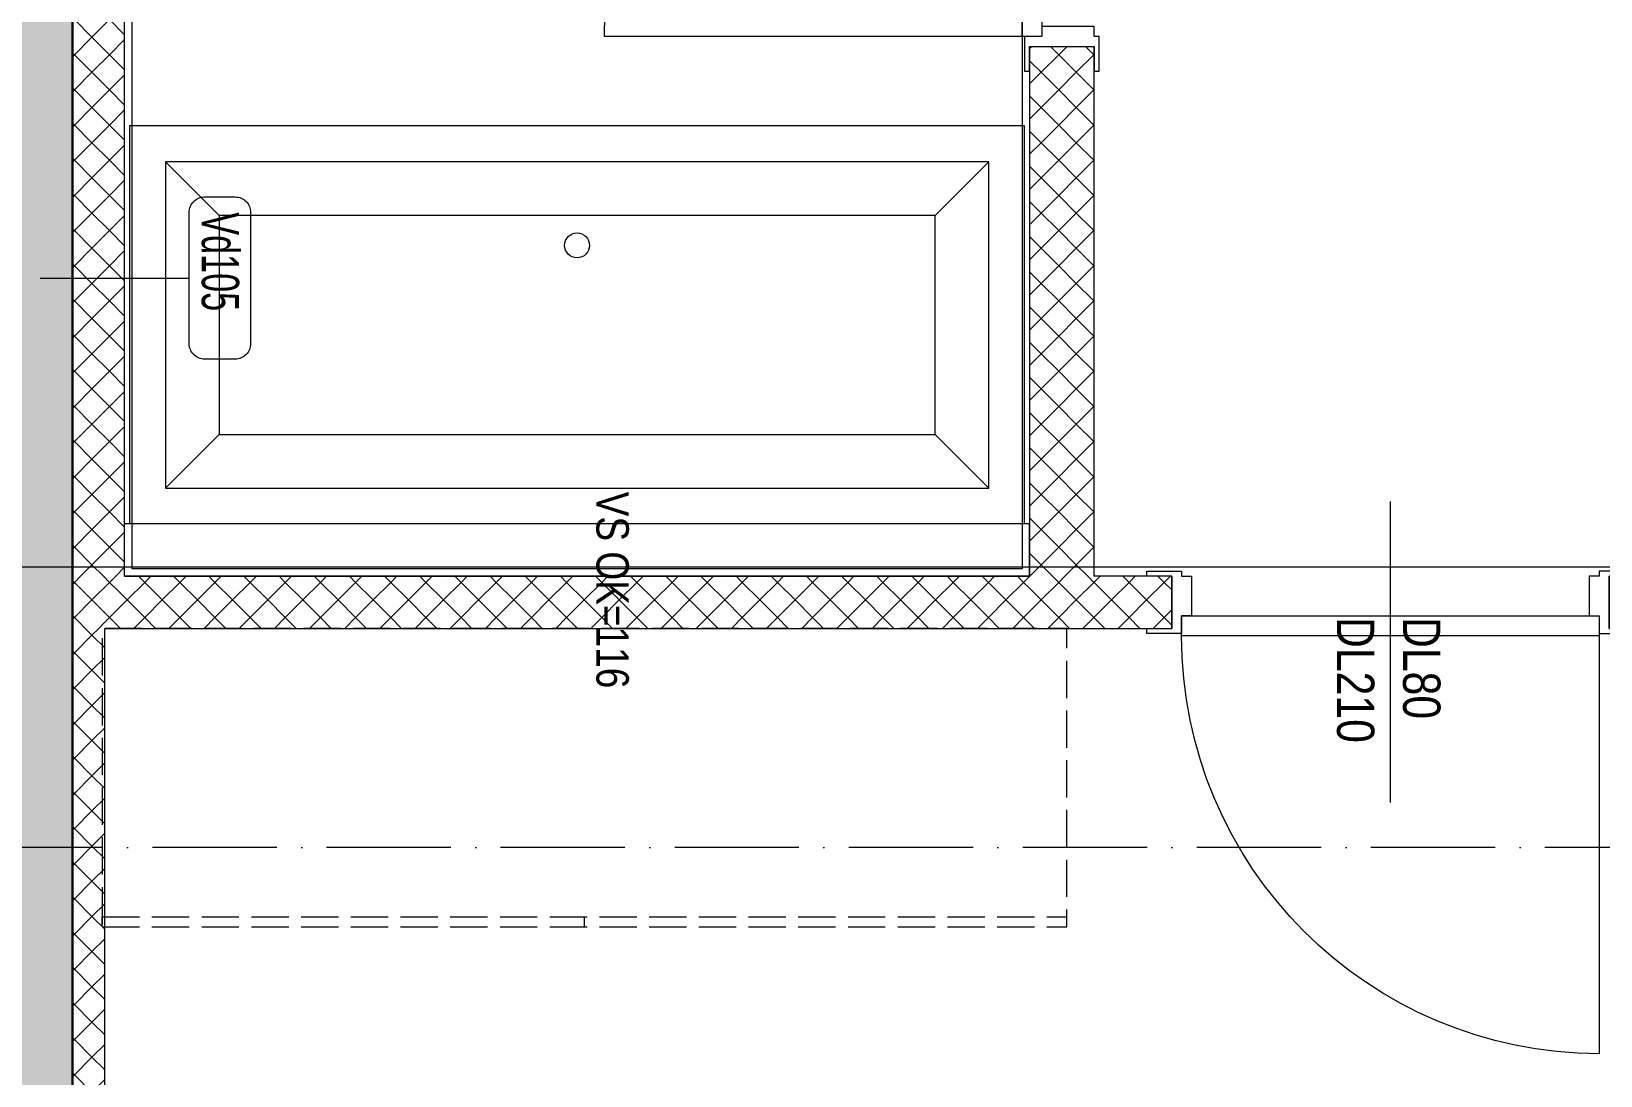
# Model space of a CAD drawing. Header units: metres. Extents: x -16782 to 57285, y -22997 to 18599.
# Drawn here: x 21551 to 24707, y -6366 to -4266 of the extents above; entities that cross this region are included whole.
import ezdxf
from ezdxf.enums import TextEntityAlignment as Align

# ---------------------------------------------------------------- set-up
doc = ezdxf.new("R2010")
doc.units = ezdxf.units.M
doc.header["$MEASUREMENT"] = 0
doc.set_wipeout_variables(frame=1)
for name, pattern in [('Schnittlinie', [0.35, 0.25, -0.05, 0, -0.05]), ('Strichlinie eng', [0.1, 0.075, -0.025]), ('Wipeout_Contour', [1, 0, -1])]:
    doc.linetypes.add(name, pattern=pattern)
for name, color, linetype in [('11__100 Achsraster', 7, 'Continuous'), ('120 Wand Innen tragend', 7, 'Continuous'), ('130 Wand Innen', 7, 'Continuous'), ('510 Moeblierung', 7, 'Continuous'), ('540 Sanitaer Fliesenlinie', 7, 'Continuous'), ('540 Sanitaer Text', 7, 'Continuous'), ('540 Sanitaereinrichtung', 7, 'Continuous'), ('851 Marker Schnitt PP', 7, 'Continuous'), ('936 Beschriftung Aufbauten', 7, 'Continuous'), ('Neubau_130 Wand Innen', 7, 'Continuous')]:
    doc.layers.add(name, color=color, linetype=linetype)
doc.styles.add('ERSTELLTER_STIL_1', font='ARIALN.TTF')
doc.styles.add('ERSTELLTER_STIL_4', font='arialbd.ttf')
doc.styles.add('ERSTELLTER_STIL_7', font='ARIALN.TTF', dxfattribs={"width": 0.8})
doc.linetypes.add('Grenze Bezirk', pattern='A,0,[2,22HAUS116_408 STG1 _ 1.Stock_IndexB_2026-08-161.Shx,S=0.001587,R=0,X=0,Y=0],-0.25,0', length=0.25)
pattern_1 = [(315, (0, 0), (0.03535534, 0.03535534), [0.05, 0]), (45, (0, 0), (-0.03535534, 0.03535534), [0.05, 0])]
pattern_2 = [(45, (0, 0), (-0.03535534, 0.03535534), [0.05, 0]), (135, (0, 0), (0.03535534, 0.03535534), [0.05, 0])]

# ---------------------------------------------------------------- blocks, each defined once
blk = doc.blocks.new('Garderobe 01 27[8]_1', base_point=(17.7, 5.7066))
at = {"layer": '510 Moeblierung', "color": 253, "linetype": 'Strichlinie eng', "lineweight": 9, "true_color": 0x9f9f9f}
for p, q in [((17.7, 5.7266), (19.64, 5.7266)), ((17.7, 5.7066), (17.7, 5.7266)), ((18.67, 5.7066), (18.67, 5.7266))]:
    blk.add_line(p, q, dxfattribs=at)
at = {"layer": '510 Moeblierung', "color": 253, "linetype": 'Strichlinie eng', "lineweight": 9, "true_color": 0x9f9f9f, "flags": 128}
blk.add_lwpolyline([(17.7, 5.7066), (19.64, 5.7066), (19.64, 6.3066), (17.7, 6.3066)], close=True, dxfattribs=at)
blk = doc.blocks.new('Freistehende Badewanne 27_2')
at = {"layer": '540 Sanitaereinrichtung', "color": 7, "linetype": 'Continuous', "lineweight": 13}
for p, q in [((1.728, 0.728), (0.072, 0.728)), ((0.072, 0.728), (0.072, 0.072)), ((0.072, 0.728), (0.18, 0.62)), ((1.728, 0.728), (1.62, 0.62)), ((1.728, 0.072), (1.728, 0.728)), ((1.62, 0.62), (0.18, 0.62)), ((0.18, 0.62), (0.18, 0.18)), ((1.62, 0.18), (1.62, 0.62)), ((0.072, 0.072), (0.18, 0.18)), ((0.18, 0.18), (1.62, 0.18)), ((1.728, 0.072), (1.62, 0.18)), ((0.072, 0.072), (1.728, 0.072))]:
    blk.add_line(p, q, dxfattribs=at)
at = {"layer": '540 Sanitaereinrichtung', "color": 7, "linetype": 'Continuous', "lineweight": 13, "flags": 128}
blk.add_lwpolyline([(0, 0), (1.8, 0), (1.8, 0.8), (0, 0.8)], close=True, dxfattribs=at)
at = {"layer": '540 Sanitaereinrichtung', "color": 7, "linetype": 'Continuous', "lineweight": 13}
blk.add_circle((0.9, 0.24), 0.025, dxfattribs=at)
blk = doc.blocks.new('Wand_22_1', base_point=(17.64, 4.5983))
at = {"layer": '130 Wand Innen', "linetype": 'Continuous', "lineweight": 13, "true_color": 0xa7a7a7}
h = blk.add_hatch(dxfattribs=at)
h.set_pattern_fill('GIPSKARTONWAND_0001', color=253, style=0, pattern_type=2)
h.set_pattern_definition(pattern_1)
h.paths.add_polyline_path([(17.64, 6.3066), (17.705, 6.3066), (17.705, 6.3716)])
h = blk.add_hatch(dxfattribs=at)
h.set_pattern_fill('GIPSKARTONWAND_0001', color=253, style=0, pattern_type=2)
h.set_pattern_definition(pattern_1)
h.paths.add_polyline_path([(17.705, 4.5983), (17.705, 6.3066), (17.64, 6.3066), (17.64, 4.5983)])
at = {"layer": '130 Wand Innen', "color": 7, "linetype": 'Continuous', "lineweight": 13, "flags": 128}
for points in [[(17.64, 6.3066), (17.64, 4.5983)], [(17.705, 4.5983), (17.705, 6.3066)], [(17.64, 4.5983), (17.705, 4.5983)]]:
    blk.add_lwpolyline(points, dxfattribs=at)
blk = doc.blocks.new('Wand_134_1', base_point=(19.565, 6.4116))
at = {"color": 254, "linetype": 'Wipeout_Contour', "lineweight": 0, "ltscale": 78.977172}
blk.add_wipeout([(19.565, 6.5166), (17.745, 6.5166), (17.745, 6.4116), (19.565, 6.4116)], dxfattribs=at).dxf.layer = '130 Wand Innen'
at = {"layer": '130 Wand Innen', "color": 7, "linetype": 'Continuous', "lineweight": 13, "flags": 128}
for points in [[(19.565, 6.5166), (17.745, 6.5166)], [(17.745, 6.4116), (17.745, 6.5166)], [(19.565, 6.4116), (19.565, 6.5166)], [(17.745, 6.4116), (19.565, 6.4116)]]:
    blk.add_lwpolyline(points, dxfattribs=at)
blk = doc.blocks.new('Etikett_27_1', base_point=(18.6611, 6.4116))
at = {"layer": '540 Sanitaer Text', "color": 7, "lineweight": 13, "insert": (18.759, 6.5814), "char_height": 0.065, "attachment_point": 1, "rotation": 270, "style": 'ERSTELLTER_STIL_1'}
blk.add_mtext('\\A1;{\\pql;\\pt0,1;\\fArial Narrow|b0|i0|c0|p0;\\W1.000000;VS OK=116\\fArial Narrow|b0|i0|c0|p0;\\W1.000000;\\A1{\\H.66x;\\S^  ;}\\fArial Narrow|b0|i0|c0|p0;\\W1.000000;\\fArial Narrow|b0|i0|c0|p0;\\W1.000000;\\A1{\\H.66x;\\S^  ;}\\fArial Narrow|b0|i0|c0|p0;\\W1.000000;\\fArial Narrow|b0|i0|c0|p0;\\W1.000000;\\fArial Narrow|b0|i0|c0|p0;\\W1.000000;\\fArial Narrow|b0|i0|c0|p0;\\W1.000000;\\fArial Narrow|b0|i0|c0|p0;\\W1.000000;\\fArial Narrow|b0|i0|c0|p0;\\W1.000000;\\fArial Narrow|b0|i0|c0|p0;\\W1.000000;\\A1{\\H.66x;\\S^  ;}\\fArial Narrow|b0|i0|c0|p0;\\W1.000000;\\fArial Narrow|b0|i0|c0|p0;\\W1.000000;\\A1{\\H.66x;\\S^  ;}\\fArial Narrow|b0|i0|c0|p0;\\W1.000000;\\fArial Narrow|b0|i0|c0|p0;\\W1.000000;\\fArial Narrow|b0|i0|c0|p0;\\W1.000000;\\fArial Narrow|b0|i0|c0|p0;\\W1.000000;\\fArial Narrow|b0|i0|c0|p0;\\W1.000000;\\fArial Narrow|b0|i0|c0|p0;\\W1.000000;\\fArial Narrow|b0|i0|c0|p0;\\W1.000000;\\A1{\\H.66x;\\S^  ;}\\fArial Narrow|b0|i0|c0|p0;\\W1.000000;\\fArial Narrow|b0|i0|c0|p0;\\W1.000000;\\A1{\\H.66x;\\S^  ;}\\fArial Narrow|b0|i0|c0|p0;\\W1.000000;\\fArial Narrow|b0|i0|c0|p0;\\W1.000000;\\fArial Narrow|b0|i0|c0|p0;\\W1.000000;\\fArial Narrow|b0|i0|c0|p0;\\W1.000000;\\fArial Narrow|b0|i0|c0|p0;\\W1.000000;\\fArial Narrow|b0|i0|c0|p0;\\W1.000000;\\fArial Narrow|b0|i0|c0|p0;\\W1.000000;\\A1{\\H.66x;\\S^  ;}\\fArial Narrow|b0|i0|c0|p0;\\W1.000000;\\fArial Narrow|b0|i0|c0|p0;\\W1.000000;\\A1{\\H.66x;\\S^  ;}\\fArial Narrow|b0|i0|c0|p0;\\W1.000000;\\fArial Narrow|b0|i0|c0|p0;\\W1.000000;\\fArial Narrow|b0|i0|c0|p0;\\W1.000000;\\fArial Narrow|b0|i0|c0|p0;\\W1.000000;\\fArial Narrow|b0|i0|c0|p0;\\W1.000000;\\fArial Narrow|b0|i0|c0|p0;\\W1.000000;\\fArial Narrow|b0|i0|c0|p0;\\W1.000000;\\A1{\\H.66x;\\S^  ;}\\fArial Narrow|b0|i0|c0|p0;\\W1.000000;\\fArial Narrow|b0|i0|c0|p0;\\W1.000000;\\A1{\\H.66x;\\S^  ;}\\fArial Narrow|b0|i0|c0|p0;\\W1.000000;\\fArial Narrow|b0|i0|c0|p0;\\W1.000000;\\fArial Narrow|b0|i0|c0|p0;\\W1.000000;\\fArial Narrow|b0|i0|c0|p0;\\W1.000000;\\fArial Narrow|b0|i0|c0|p0;\\W1.000000;\\fArial Narrow|b0|i0|c0|p0;\\W1.000000;\\fArial Narrow|b0|i0|c0|p0;\\W1.000000;\\A1{\\H.66x;\\S^  ;}\\fArial Narrow|b0|i0|c0|p0;\\W1.000000;}', dxfattribs=at)
at = {"layer": '540 Sanitaer Text', "color": 7, "lineweight": 13, "style": 'ERSTELLTER_STIL_1'}
blk.add_attdef('DUMMY_124', text='', height=0.065, rotation=270, dxfattribs=at).set_placement((18.7781, 6.6014), align=Align.TOP_LEFT)
blk = doc.blocks.new('Zargentür 1-Fl 27_24')
at = {"layer": 'Neubau_130 Wand Innen', "color": 7, "linetype": 'Continuous', "lineweight": 13}
for p, q in [((0.42, 0.015), (0.42, 0.855)), ((-0.42, 0.01), (-0.49, 0.01)), ((-0.49, 0.01), (-0.49, 0)), ((-0.49, 0), (-0.44, 0)), ((-0.44, 0), (-0.44, -0.13)), ((-0.44, 0), (-0.44, -0.13)), ((-0.44, 0), (-0.44, -0.13)), ((-0.42, 0.015), (-0.42, -0.025)), ((0.42, 0.015), (-0.42, 0.015)), ((-0.42, -0.025), (-0.42, 0.01)), ((0.42, -0.025), (0.42, 0.015)), ((0.42, -0.025), (0.42, 0.01)), ((0.42, 0.01), (0.49, 0.01)), ((0.49, 0), (0.44, 0)), ((0.44, 0), (0.44, -0.13)), ((0.44, 0), (0.44, -0.13)), ((0.44, 0), (0.44, -0.13)), ((0.49, 0.01), (0.49, 0)), ((-0.4, -0.025), (-0.42, -0.025)), ((-0.42, -0.025), (0.42, -0.025)), ((-0.4, -0.13), (-0.4, -0.025)), ((0.4, -0.13), (0.4, -0.025)), ((0.4, -0.025), (0.42, -0.025)), ((-0.44, -0.13), (-0.49, -0.13)), ((-0.49, -0.13), (-0.49, -0.14)), ((-0.49, -0.14), (-0.42, -0.14)), ((-0.42, -0.14), (-0.42, -0.13)), ((-0.42, -0.13), (-0.4, -0.13)), ((0.42, -0.13), (0.4, -0.13)), ((0.42, -0.14), (0.42, -0.13)), ((0.49, -0.14), (0.42, -0.14)), ((0.44, -0.13), (0.49, -0.13)), ((0.49, -0.13), (0.49, -0.14))]:
    blk.add_line(p, q, dxfattribs=at)
blk.add_arc((0.42, 0.015), 0.84, 90, 180, dxfattribs=at)
blk = doc.blocks.new('Wand_162_1', base_point=(19.565, 13.0333))
at = {"layer": '130 Wand Innen', "linetype": 'Continuous', "lineweight": 13, "true_color": 0xa7a7a7}
h = blk.add_hatch(dxfattribs=at)
h.set_pattern_fill('GIPSKARTONWAND_0001', color=253, style=0, pattern_type=2)
h.set_pattern_definition(pattern_1)
h.paths.add_polyline_path([(19.565, 6.4116), (19.695, 6.4116), (19.695, 7.4766), (19.565, 7.4766)])
h = blk.add_hatch(dxfattribs=at)
h.set_pattern_fill('GIPSKARTONWAND_0001', color=253, style=0, pattern_type=2)
h.set_pattern_definition(pattern_1)
h.paths.add_polyline_path([(19.695, 6.4116), (19.565, 6.4116), (19.565, 6.3066), (19.695, 6.3066)])
at = {"layer": '130 Wand Innen', "color": 7, "linetype": 'Continuous', "lineweight": 13}
blk.add_line((19.565, 7.4766), (19.695, 7.4766), dxfattribs=at)
at = {"layer": '130 Wand Innen', "color": 7, "linetype": 'Continuous', "lineweight": 13, "flags": 128}
for points in [[(19.565, 7.4766), (19.565, 6.4116)], [(19.695, 6.4116), (19.695, 7.4766)]]:
    blk.add_lwpolyline(points, dxfattribs=at)
at = {"layer": 'Neubau_130 Wand Innen', "color": 7, "linetype": 'Continuous', "lineweight": 13}
blk.add_line((19.565, 6.3066), (19.695, 6.3066), dxfattribs=at)
at = {"layer": 'Neubau_130 Wand Innen', "color": 7, "linetype": 'Continuous', "lineweight": 13, "xscale": -1, "rotation": 89.99999999999999}
blk.add_blockref('Zargentür 1-Fl 27_24', (19.565, 7.9166), dxfattribs=at)
blk = doc.blocks.new('Wand_188_1', base_point=(17.54, 13.0333))
at = {"layer": '120 Wand Innen tragend', "linetype": 'Continuous', "lineweight": 0, "true_color": 0x000000}
h = blk.add_hatch(dxfattribs=at)
h.set_pattern_fill('BETON__BEWEHRT_SN46_0001', color=18, style=0, pattern_type=2)
h.set_pattern_definition([(45, (0, 0), (-0.04596194, 0.04596194), [0.0195, -0.013]), (45, (-0.02298, 0.02298), (-0.04596194, 0.04596194), [0.065, 0])])
h.paths.add_polyline_path([(17.44, 12.8333), (17.44, 5.05), (17.64, 5.05), (17.64, 12.8333)])
at = {"layer": '120 Wand Innen tragend', "color": 7, "linetype": 'Continuous', "lineweight": 30, "flags": 128}
blk.add_lwpolyline([(17.64, 5.05), (17.64, 12.8333)], dxfattribs=at)
blk = doc.blocks.new('Zargentür 1-Fl 27_34')
at = {"layer": 'Neubau_130 Wand Innen', "color": 7, "linetype": 'Continuous', "lineweight": 13}
for p, q in [((0.42, 0.015), (0.42, 0.855)), ((-0.42, 0.01), (-0.49, 0.01)), ((-0.49, 0.01), (-0.49, 0)), ((-0.49, 0), (-0.44, 0)), ((-0.44, 0), (-0.44, -0.105)), ((-0.44, -0.105), (-0.44, 0)), ((-0.44, -0.105), (-0.44, 0)), ((-0.42, 0.015), (-0.42, -0.025)), ((0.42, 0.015), (-0.42, 0.015)), ((-0.42, -0.025), (-0.42, 0.01)), ((0.42, -0.025), (0.42, 0.015)), ((0.42, -0.025), (0.42, 0.01)), ((0.42, 0.01), (0.49, 0.01)), ((0.49, 0), (0.44, 0)), ((0.44, 0), (0.44, -0.105)), ((0.44, -0.105), (0.44, 0)), ((0.44, -0.105), (0.44, 0)), ((0.49, 0.01), (0.49, 0)), ((-0.4, -0.025), (-0.42, -0.025)), ((-0.42, -0.025), (0.42, -0.025)), ((-0.4, -0.105), (-0.4, -0.025)), ((0.4, -0.105), (0.4, -0.025)), ((0.4, -0.025), (0.42, -0.025)), ((-0.44, -0.105), (-0.49, -0.105)), ((-0.49, -0.105), (-0.49, -0.115)), ((-0.49, -0.115), (-0.42, -0.115)), ((-0.42, -0.115), (-0.42, -0.105)), ((-0.42, -0.105), (-0.4, -0.105)), ((0.42, -0.105), (0.4, -0.105)), ((0.42, -0.115), (0.42, -0.105)), ((0.49, -0.115), (0.42, -0.115)), ((0.44, -0.105), (0.49, -0.105)), ((0.49, -0.105), (0.49, -0.115))]:
    blk.add_line(p, q, dxfattribs=at)
blk.add_arc((0.42, 0.015), 0.84, 90, 180, dxfattribs=at)
blk = doc.blocks.new('T Marker 21_38')
at = {"layer": 'Neubau_130 Wand Innen', "color": 7, "linetype": 'Continuous', "lineweight": 13}
blk.add_line((0, -0.455), (0, 0.15), dxfattribs=at)
at = {"layer": 'Neubau_130 Wand Innen', "color": 7, "lineweight": 13, "style": 'ERSTELLTER_STIL_1'}
for tag, p in [('gs_width_select_pref_50_1', (-0.13, -0.082)), ('gs_width_select_pref_50_0', (0.0029, -0.082))]:
    blk.add_attdef(tag, text='', height=0.075, rotation=270, dxfattribs=at).set_placement(p, align=Align.BOTTOM_LEFT)
blk = doc.blocks.new('Wand_210_1', base_point=(17.64, 6.3066))
at = {"layer": 'Neubau_130 Wand Innen', "linetype": 'Continuous', "lineweight": 13, "true_color": 0xa7a7a7}
h = blk.add_hatch(dxfattribs=at)
h.set_pattern_fill('GIPSKARTONWAND_0001', color=253, style=0, pattern_type=2)
h.set_pattern_definition(pattern_2)
h.paths.add_polyline_path([(19.565, 6.4116), (17.745, 6.4116), (17.705, 6.3716), (17.705, 6.3066), (19.565, 6.3066)])
h = blk.add_hatch(dxfattribs=at)
h.set_pattern_fill('GIPSKARTONWAND_0001', color=253, style=0, pattern_type=2)
h.set_pattern_definition(pattern_2)
h.paths.add_polyline_path([(19.695, 6.4116), (19.695, 6.3066), (19.8511, 6.3066), (19.8511, 6.4116)])
h = blk.add_hatch(dxfattribs=at)
h.set_pattern_fill('GIPSKARTONWAND_0001', color=253, style=0, pattern_type=2)
h.set_pattern_definition(pattern_2)
h.paths.add_polyline_path([(20.845, 6.4116), (20.7311, 6.4116), (20.7311, 6.3066), (20.845, 6.3066)])
at = {"layer": 'Neubau_130 Wand Innen', "color": 7, "linetype": 'Continuous', "lineweight": 13}
for p, q in [((19.8511, 6.4116), (19.8511, 6.3066)), ((20.7311, 6.4116), (20.7311, 6.3066))]:
    blk.add_line(p, q, dxfattribs=at)
at = {"layer": 'Neubau_130 Wand Innen', "color": 7, "linetype": 'Continuous', "lineweight": 13, "flags": 128}
for points in [[(19.565, 6.4116), (17.745, 6.4116)], [(19.8511, 6.4116), (19.695, 6.4116)], [(20.845, 6.4116), (20.7311, 6.4116)], [(17.745, 6.3066), (19.8511, 6.3066)], [(20.7311, 6.3066), (20.845, 6.3066)]]:
    blk.add_lwpolyline(points, dxfattribs=at)
at = {"layer": 'Neubau_130 Wand Innen', "color": 7, "lineweight": 13}
ref = blk.add_blockref('T Marker 21_38', (20.2911, 6.4116), dxfattribs=at)
ref.add_attrib('gs_width_select_pref_50', 'DL80', dxfattribs={"color": 7, "lineweight": 13, "height": 0.075, "rotation": 270, "style": 'ERSTELLTER_STIL_1'}).set_placement((20.294, 6.3295), align=Align.BOTTOM_LEFT)
ref.add_attrib('gs_width_select_pref_50_1', 'DL210', dxfattribs={"color": 7, "lineweight": 13, "height": 0.075, "rotation": 270, "style": 'ERSTELLTER_STIL_1'}).set_placement((20.1611, 6.3295), align=Align.BOTTOM_LEFT)
at = {"layer": 'Neubau_130 Wand Innen', "color": 7, "linetype": 'Continuous', "lineweight": 13, "xscale": -1, "rotation": 180}
blk.add_blockref('Zargentür 1-Fl 27_34', (20.2911, 6.3066), dxfattribs=at)
blk = doc.blocks.new('Wand_234_1', base_point=(17.64, 9.3733))
at = {"layer": '130 Wand Innen', "linetype": 'Continuous', "lineweight": 13, "true_color": 0xa7a7a7}
h = blk.add_hatch(dxfattribs=at)
h.set_pattern_fill('GIPSKARTONWAND_0001', color=253, style=0, pattern_type=2)
h.set_pattern_definition(pattern_1)
h.paths.add_polyline_path([(17.745, 9.4533), (17.64, 9.4533), (17.745, 9.3733)])
h = blk.add_hatch(dxfattribs=at)
h.set_pattern_fill('GIPSKARTONWAND_0001', color=253, style=0, pattern_type=2)
h.set_pattern_definition(pattern_1)
h.paths.add_polyline_path([(17.745, 9.3733), (17.64, 9.4533), (17.64, 9.3733)])
h = blk.add_hatch(dxfattribs=at)
h.set_pattern_fill('GIPSKARTONWAND_0001', color=253, style=0, pattern_type=2)
h.set_pattern_definition(pattern_1)
h.paths.add_polyline_path([(17.745, 6.4116), (17.745, 9.3733), (17.64, 9.3733), (17.64, 6.4116)])
h = blk.add_hatch(dxfattribs=at)
h.set_pattern_fill('GIPSKARTONWAND_0001', color=253, style=0, pattern_type=2)
h.set_pattern_definition(pattern_1)
h.paths.add_polyline_path([(17.64, 6.4116), (17.64, 6.3066), (17.745, 6.4116)])
at = {"layer": '130 Wand Innen', "color": 7, "linetype": 'Continuous', "lineweight": 13, "flags": 128}
for points in [[(17.64, 9.4533), (17.745, 9.4533)], [(17.64, 9.4533), (17.64, 6.3066)], [(17.745, 6.4116), (17.745, 9.3733)], [(17.705, 6.3066), (17.745, 6.3066)]]:
    blk.add_lwpolyline(points, dxfattribs=at)
blk = doc.blocks.new('Standard-Rastermarker_16')
at = {"layer": '11__100 Achsraster', "color": 8, "linetype": 'Grenze Bezirk', "lineweight": 5}
blk.add_line((1, 0), (28.2214, 0), dxfattribs=at)
at = {"layer": '11__100 Achsraster', "color": 8, "lineweight": 5, "style": 'ERSTELLTER_STIL_4'}
blk.add_attdef('AC_MarkerText_1', text='', height=0.2, rotation=270, dxfattribs=at).set_placement((29.6171, -0.0457), align=Align.TOP_CENTER)
blk = doc.blocks.new('Schnittebene_12_1', base_point=(33.5555, 5.8659))
at = {"layer": '851 Marker Schnitt PP', "color": 250, "linetype": 'Schnittlinie', "lineweight": 13, "true_color": 0x3f3f3f}
blk.add_line((33.4555, 5.8659), (4.5187, 5.8659), dxfattribs=at)
blk = doc.blocks.new('Etikett_108_1', base_point=(17.5748, 7.0109))
at = {"layer": '936 Beschriftung Aufbauten', "color": 7, "linetype": 'Continuous', "lineweight": 13}
blk.add_line((17.5748, 7.0109), (17.8748, 7.0109), dxfattribs=at)
at = {"layer": '936 Beschriftung Aufbauten', "color": 7, "linetype": 'Continuous', "lineweight": 13, "flags": 128}
blk.add_lwpolyline([(17.8748, 7.143, -0.414214), (17.9057, 7.1739), (17.9675, 7.1739, -0.414214), (17.9983, 7.143), (17.9983, 6.8788, -0.414214), (17.9675, 6.8479), (17.9057, 6.8479, -0.414214), (17.8748, 6.8788)], format="xyb", close=True, dxfattribs=at)
at = {"layer": '936 Beschriftung Aufbauten', "color": 7, "lineweight": 13, "insert": (17.9752, 7.143), "char_height": 0.075, "attachment_point": 1, "rotation": 270, "style": 'ERSTELLTER_STIL_7'}
blk.add_mtext('\\A1;{\\pqj;\\pt0,1;\\fArial Narrow|b0|i0|c0|p0;\\W0.800000;Vd105 \\fArial Narrow|b0|i0|c0|p0;\\W0.800000;\\A1{\\H.66x;\\S^  ;}\\fArial Narrow|b0|i0|c0|p0;\\W0.800000;\\fArial Narrow|b0|i0|c0|p0;\\W0.800000;\\A1{\\H.66x;\\S^  ;}\\fArial Narrow|b0|i0|c0|p0;\\W0.800000;\\fArial Narrow|b0|i0|c0|p0;\\W0.800000;\\fArial Narrow|b0|i0|c0|p0;\\W0.800000;\\fArial Narrow|b0|i0|c0|p0;\\W0.800000;\\fArial Narrow|b0|i0|c0|p0;\\W0.800000;\\fArial Narrow|b0|i0|c0|p0;\\W0.800000;\\fArial Narrow|b0|i0|c0|p0;\\W0.800000;\\fArial Narrow|b0|i0|c0|p0;\\W0.800000;\\fArial Narrow|b0|i0|c0|p0;\\W0.800000;\\fArial Narrow|b0|i0|c0|p0;\\W0.800000;\\fArial Narrow|b0|i0|c0|p0;\\W0.800000;\\fArial Narrow|b0|i0|c0|p0;\\W0.800000;\\fArial Narrow|b0|i0|c0|p0;\\W0.800000;\\fArial Narrow|b0|i0|c0|p0;\\W0.800000;\\fArial Narrow|b0|i0|c0|p0;\\W0.800000;\\fArial Narrow|b0|i0|c0|p0;\\W0.800000;\\fArial Narrow|b0|i0|c0|p0;\\W0.800000;\\fArial Narrow|b0|i0|c0|p0;\\W0.800000;\\fArial Narrow|b0|i0|c0|p0;\\W0.800000;\\fArial Narrow|b0|i0|c0|p0;\\W0.800000;\\fArial Narrow|b0|i0|c0|p0;\\W0.800000;\\fArial Narrow|b0|i0|c0|p0;\\W0.800000;\\fArial Narrow|b0|i0|c0|p0;\\W0.800000;\\fArial Narrow|b0|i0|c0|p0;\\W0.800000;\\fArial Narrow|b0|i0|c0|p0;\\W0.800000;\\fArial Narrow|b0|i0|c0|p0;\\W0.800000;\\fArial Narrow|b0|i0|c0|p0;\\W0.800000;\\fArial Narrow|b0|i0|c0|p0;\\W0.800000;\\fArial Narrow|b0|i0|c0|p0;\\W0.800000;\\fArial Narrow|b0|i0|c0|p0;\\W0.800000;\\fArial Narrow|b0|i0|c0|p0;\\W0.800000;\\fArial Narrow|b0|i0|c0|p0;\\W0.800000;\\fArial Narrow|b0|i0|c0|p0;\\W0.800000;\\fArial Narrow|b0|i0|c0|p0;\\W0.800000;\\fArial Narrow|b0|i0|c0|p0;\\W0.800000;\\fArial Narrow|b0|i0|c0|p0;\\W0.800000;\\fArial Narrow|b0|i0|c0|p0;\\W0.800000;\\fArial Narrow|b0|i0|c0|p0;\\W0.800000;\\fArial Narrow|b0|i0|c0|p0;\\W0.800000;\\fArial Narrow|b0|i0|c0|p0;\\W0.800000;\\fArial Narrow|b0|i0|c0|p0;\\W0.800000;\\fArial Narrow|b0|i0|c0|p0;\\W0.800000;\\fArial Narrow|b0|i0|c0|p0;\\W0.800000;\\fArial Narrow|b0|i0|c0|p0;\\W0.800000;}', dxfattribs=at)

msp = doc.modelspace()

# ---------------------------------------------------------------- block references
at = {"layer": '120 Wand Innen tragend', "color": 7, "lineweight": 30, "xscale": 1000, "yscale": 1000, "zscale": 1000}
msp.add_blockref('Wand_188_1', (21533.612, 1260.161), dxfattribs=at)
at = {"layer": '130 Wand Innen', "color": 7, "lineweight": 30, "xscale": 1000, "yscale": 1000, "zscale": 1000}
msp.add_blockref('Wand_22_1', (21633.612, -7174.835), dxfattribs=at)
at = {"layer": '510 Moeblierung', "color": 253, "linetype": 'Strichlinie eng', "lineweight": 9, "true_color": 0x9f9f9f, "xscale": 1000, "yscale": 1000, "zscale": 1000}
msp.add_blockref('Garderobe 01 27[8]_1', (21693.612, -6066.541), dxfattribs=at)
at = {"layer": '540 Sanitaereinrichtung', "color": 7, "linetype": 'Continuous', "lineweight": 13, "xscale": 1000, "yscale": 1000, "zscale": 1000, "rotation": 180.0000199567415}
msp.add_blockref('Freistehende Badewanne 27_2', (23548.612, -4456.54), dxfattribs=at)
at = {"layer": '851 Marker Schnitt PP', "color": 250, "lineweight": 13, "true_color": 0x3f3f3f, "xscale": 1000, "yscale": 1000, "zscale": 1000}
msp.add_blockref('Schnittebene_12_1', (37549.075, -5907.197), dxfattribs=at)
at = {"layer": '936 Beschriftung Aufbauten', "color": 12, "linetype": 'Continuous', "lineweight": 13, "true_color": 0xcc0000, "xscale": 1000, "yscale": 1000, "zscale": 1000}
msp.add_blockref('Etikett_108_1', (21568.414, -4762.19), dxfattribs=at)

# ---------------------------------------------------------------- next in the draw order: block references
at = {"layer": '130 Wand Innen', "color": 7, "lineweight": 30, "xscale": 1000, "yscale": 1000, "zscale": 1000}
msp.add_blockref('Wand_134_1', (23558.612, -5361.54), dxfattribs=at)

# ---------------------------------------------------------------- next in the draw order: linework, layer by layer
at = {"layer": '540 Sanitaer Fliesenlinie', "color": 182, "linetype": 'Continuous', "lineweight": 5, "true_color": 0x4b06db}
msp.add_lwpolyline([(23543.612, -414.835), (23543.612, -5346.54), (21753.612, -5346.54), (21753.612, -2414.835), (21863.612, -2414.835), (21863.612, -1314.835), (21863.612, -414.835)], close=True, dxfattribs=at)

# ---------------------------------------------------------------- next in the draw order: block references
at = {"layer": '11__100 Achsraster', "color": 7, "linetype": 'Continuous', "lineweight": 18, "xscale": 1000, "yscale": 1000, "zscale": 1000}
msp.add_blockref('Standard-Rastermarker_16', (7418.37, -5343.106), dxfattribs=at)
at = {"layer": '130 Wand Innen', "color": 7, "lineweight": 30, "xscale": 1000, "yscale": 1000, "zscale": 1000}
for name, p in [('Wand_162_1', (23558.612, 1260.161)), ('Wand_234_1', (21633.612, -2399.835))]:
    msp.add_blockref(name, p, dxfattribs=at)
at = {"layer": '540 Sanitaer Text', "color": 7, "linetype": 'Continuous', "lineweight": 13, "xscale": 1000, "yscale": 1000, "zscale": 1000}
msp.add_blockref('Etikett_27_1', (22654.678, -5361.54), dxfattribs=at)
at = {"layer": 'Neubau_130 Wand Innen', "color": 7, "lineweight": 30, "xscale": 1000, "yscale": 1000, "zscale": 1000}
msp.add_blockref('Wand_210_1', (21633.612, -5466.54), dxfattribs=at)

doc.saveas('drawing.dxf')
